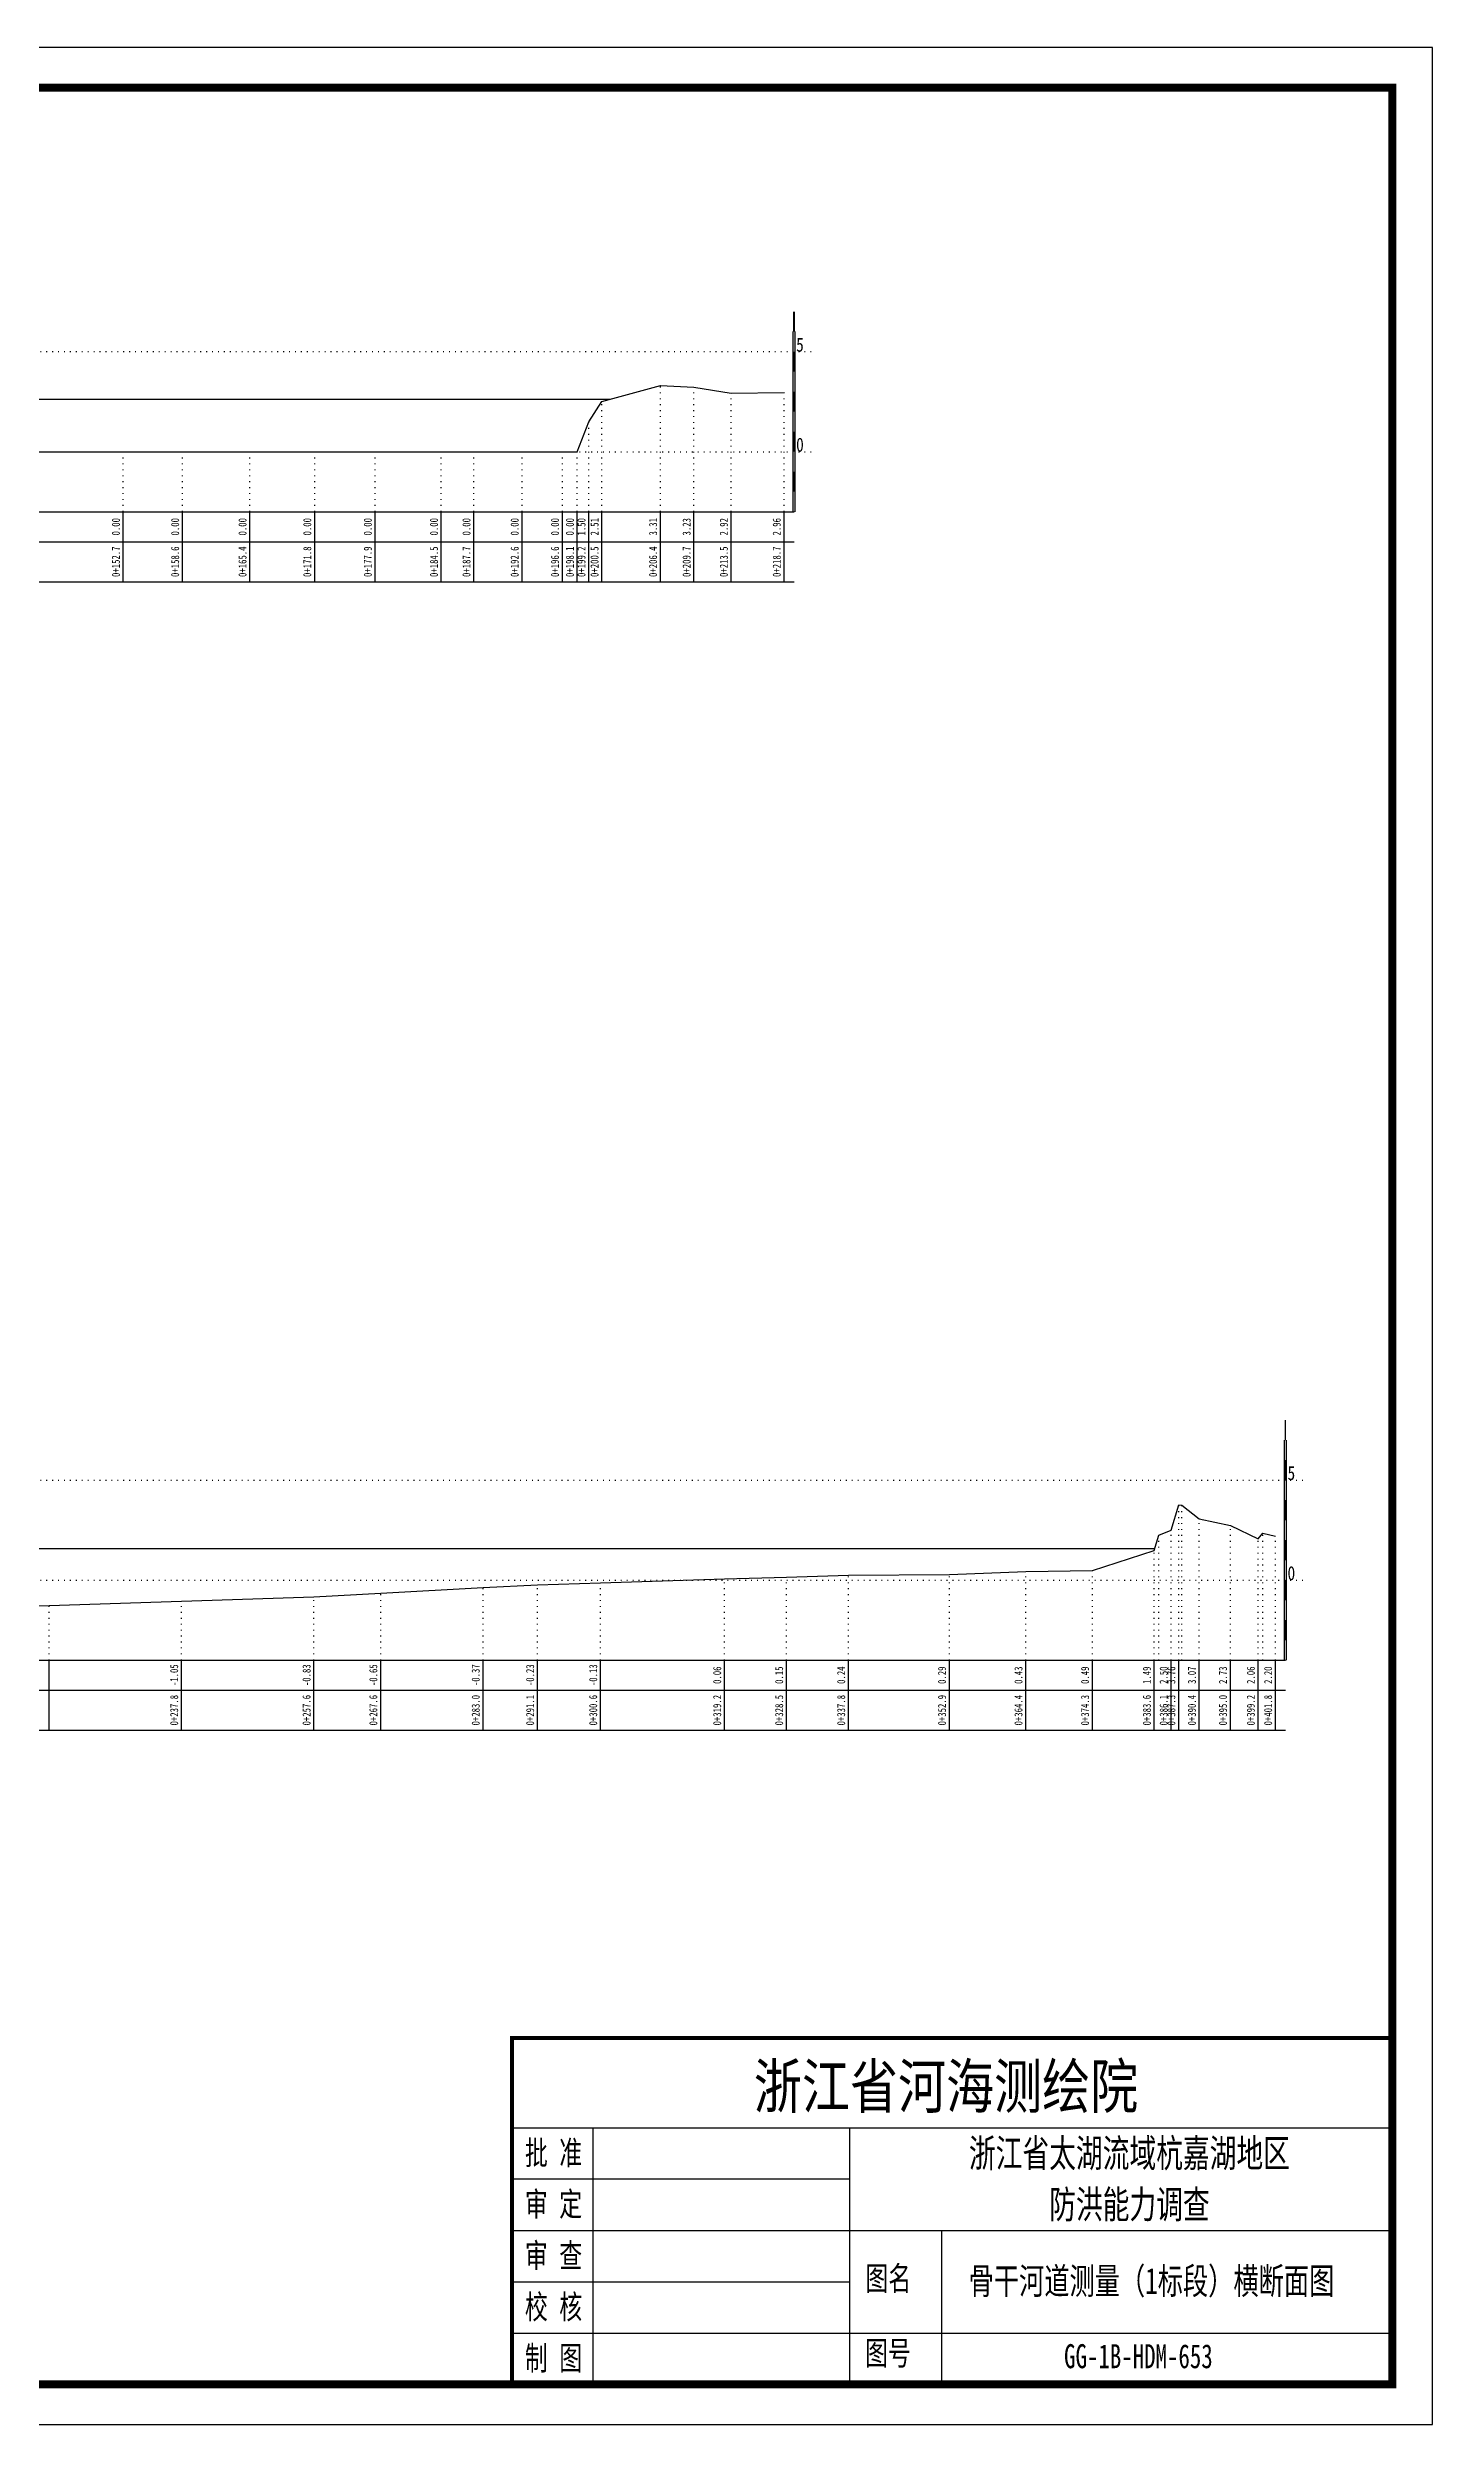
# Model space of a CAD drawing. Header units: millimetres. Extents: x 519117 to 522689, y 3371934 to 3372232.
# Drawn here: x 520264.2 to 520437.2, y 3371934.3 to 3372231.3 of the extents above; entities that cross this region are included whole.
import ezdxf
from ezdxf.enums import TextEntityAlignment as Align

# ---------------------------------------------------------------- set-up
doc = ezdxf.new("R2010")
doc.units = ezdxf.units.MM
doc.header["$LTSCALE"] = 0.4
doc.header["$MEASUREMENT"] = 0
doc.linetypes.add('X4', pattern=[1.6, 0, -1.6])
for name, color, linetype in [('DMX', 1, 'Continuous'), ('TEXT', 7, 'Continuous'), ('zdm1', 5, 'Continuous'), ('ZDMT5', 3, 'Continuous'), ('图框', 7, 'Continuous'), ('水位', 7, 'Continuous')]:
    doc.layers.add(name, color=color, linetype=linetype)
doc.styles.add('HDM', font='仿宋_GB2312.ttf')
doc.styles.add('tk2', font='SimSun.ttf', dxfattribs={"width": 0.8})

msp = doc.modelspace()

# ---------------------------------------------------------------- linework, layer by layer
at = {"lineweight": 100, "const_width": 0.5}
msp.add_lwpolyline([(520432.23, 3371982.56), (520322.23, 3371982.56), (520322.23, 3371939.28), (520432.23, 3371939.28), (520432.23, 3371982.56)], dxfattribs=at)
at = {"layer": 'DMX', "linetype": 'Continuous'}
for p, q in [((520404.57, 3372046.03), (520405.53, 3372049.18)), ((520405.53, 3372049.18), (520405.93, 3372049.13)), ((520405.93, 3372049.13), (520408.09, 3372047.45)), ((520403.05, 3372045.4), (520404.57, 3372046.03)), ((520408.09, 3372047.45), (520411.98, 3372046.6)), ((520411.98, 3372046.6), (520415.46, 3372044.93)), ((520394.74, 3372041), (520402.47, 3372043.5)), ((520402.47, 3372043.5), (520403.05, 3372045.4)), ((520415.46, 3372044.93), (520416.05, 3372045.63)), ((520416.05, 3372045.63), (520417.62, 3372045.28)), ((520348.78, 3372039.93), (520356.53, 3372040.15)), ((520356.53, 3372040.15), (520364.28, 3372040.38)), ((520364.28, 3372040.38), (520376.88, 3372040.5)), ((520376.88, 3372040.5), (520386.43, 3372040.85)), ((520386.43, 3372040.85), (520394.74, 3372041)), ((520264.41, 3372036.6), (520280.94, 3372037.15)), ((520280.94, 3372037.15), (520297.48, 3372037.7)), ((520297.48, 3372037.7), (520305.83, 3372038.15)), ((520305.83, 3372038.15), (520318.62, 3372038.85)), ((520318.62, 3372038.85), (520325.42, 3372039.2)), ((520325.42, 3372039.2), (520333.29, 3372039.45)), ((520333.29, 3372039.45), (520348.78, 3372039.93)), ((520254.22, 3372036.28), (520264.41, 3372036.6))]:
    msp.add_line(p, q, dxfattribs=at)
at = {"layer": 'DMX', "linetype": 'Continuous', "flags": 128}
msp.add_lwpolyline([(520262.09, 3372180.78), (520273.66, 3372180.78), (520281.06, 3372180.78), (520289.49, 3372180.78), (520297.58, 3372180.78), (520305.14, 3372180.78), (520313.4, 3372180.78), (520317.46, 3372180.78), (520323.49, 3372180.78), (520328.53, 3372180.78), (520330.39, 3372180.78), (520331.84, 3372184.53), (520333.46, 3372187.05), (520340.78, 3372189.05), (520344.96, 3372188.85), (520349.61, 3372188.08), (520356.23, 3372188.18)], dxfattribs=at)
at = {"layer": 'TEXT', "color": 0}
for p, q in [((520322.23, 3371971.36, 0), (520432.23, 3371971.36, 0)), ((520332.31, 3371971.36, 0), (520332.31, 3371945.7, 0)), ((520364.39, 3371971.36, 0), (520364.39, 3371945.7, 0)), ((520322.23, 3371964.95, 0), (520364.39, 3371964.95, 0)), ((520322.23, 3371958.53, 0), (520364.39, 3371958.53, 0)), ((520364.39, 3371958.53, 0), (520432.23, 3371958.53, 0)), ((520375.88, 3371958.53, 0), (520375.88, 3371939.28, 0)), ((520322.23, 3371952.11, 0), (520364.39, 3371952.11, 0)), ((520322.23, 3371945.7, 0), (520432.23, 3371945.7, 0)), ((520332.31, 3371945.7, 0), (520332.31, 3371939.28, 0)), ((520364.39, 3371945.7, 0), (520364.39, 3371939.28, 0))]:
    msp.add_line(p, q, dxfattribs=at)
at = {"layer": 'zdm1', "linetype": 'Continuous'}
for p, q in [((520357.35, 3372173.28), (520357.35, 3372195.78)), ((520357.6, 3372173.28), (520357.6, 3372195.78)), ((520082.8, 3372173.28), (520357.48, 3372173.28)), ((520071.55, 3372169.53), (520357.48, 3372169.53)), ((520071.55, 3372164.53), (520357.48, 3372164.53)), ((520418.87, 3372057.28), (520418.87, 3372059.78)), ((520418.74, 3372029.78), (520418.74, 3372057.28)), ((520418.99, 3372029.78), (520418.99, 3372057.28)), ((520418.87, 3372052.28), (520418.87, 3372054.78)), ((520418.87, 3372047.28), (520418.87, 3372049.78)), ((520418.87, 3372042.28), (520418.87, 3372044.78)), ((520418.87, 3372037.28), (520418.87, 3372039.78)), ((520418.87, 3372032.28), (520418.87, 3372034.78)), ((520082.8, 3372029.78), (520418.87, 3372029.78)), ((520071.55, 3372026.03), (520418.87, 3372026.03)), ((520071.55, 3372021.03), (520418.87, 3372021.03))]:
    msp.add_line(p, q, dxfattribs=at)
at = {"layer": 'zdm1', "linetype": 'X4'}
for p, q in [((520079.05, 3372193.28), (520359.98, 3372193.28)), ((520079.05, 3372180.78), (520359.98, 3372180.78)), ((520079.05, 3372052.28), (520421.37, 3372052.28)), ((520079.05, 3372039.78), (520421.37, 3372039.78))]:
    msp.add_line(p, q, dxfattribs=at)
at = {"layer": 'zdm1', "linetype": 'Continuous', "flags": 128}
for points in [[(520357.48, 3372195.78, 0.25, 0.25, 0), (520357.48, 3372198.28, 0.25, 0.25, 0)], [(520357.48, 3372190.78, 0.25, 0.25, 0), (520357.48, 3372193.28, 0.25, 0.25, 0)], [(520357.48, 3372185.78, 0.25, 0.25, 0), (520357.48, 3372188.28, 0.25, 0.25, 0)], [(520357.48, 3372180.78, 0.25, 0.25, 0), (520357.48, 3372183.28, 0.25, 0.25, 0)], [(520357.48, 3372175.78, 0.25, 0.25, 0), (520357.48, 3372178.28, 0.25, 0.25, 0)]]:
    msp.add_lwpolyline(points, format="xyseb", dxfattribs=at)
at = {"layer": 'ZDMT5', "linetype": 'X4'}
for p, q in [((520340.78, 3372173.28), (520340.78, 3372189.05)), ((520344.96, 3372173.28), (520344.96, 3372188.85)), ((520333.46, 3372173.28), (520333.46, 3372187.05)), ((520349.61, 3372173.28), (520349.61, 3372188.08)), ((520356.23, 3372173.28), (520356.23, 3372188.18)), ((520331.84, 3372173.28), (520331.84, 3372184.53)), ((520273.66, 3372173.28), (520273.66, 3372180.78)), ((520281.06, 3372173.28), (520281.06, 3372180.78)), ((520289.49, 3372173.28), (520289.49, 3372180.78)), ((520297.58, 3372173.28), (520297.58, 3372180.78)), ((520305.14, 3372173.28), (520305.14, 3372180.78)), ((520313.4, 3372173.28), (520313.4, 3372180.78)), ((520317.46, 3372173.28), (520317.46, 3372180.78)), ((520323.49, 3372173.28), (520323.49, 3372180.78)), ((520328.53, 3372173.28), (520328.53, 3372180.78)), ((520330.39, 3372173.28), (520330.39, 3372180.78)), ((520405.53, 3372029.78), (520405.53, 3372049.18)), ((520405.93, 3372029.78), (520405.93, 3372049.13)), ((520404.57, 3372029.78), (520404.57, 3372046.03)), ((520408.09, 3372029.78), (520408.09, 3372047.45)), ((520411.98, 3372029.78), (520411.98, 3372046.6)), ((520402.47, 3372029.78), (520402.47, 3372043.5)), ((520403.05, 3372029.78), (520403.05, 3372045.4)), ((520415.46, 3372029.78), (520415.46, 3372044.93)), ((520416.05, 3372029.78), (520416.05, 3372045.63)), ((520417.62, 3372029.78), (520417.62, 3372045.28)), ((520356.53, 3372029.78), (520356.53, 3372040.15)), ((520364.28, 3372029.78), (520364.28, 3372040.38)), ((520376.88, 3372029.78), (520376.88, 3372040.5)), ((520386.43, 3372029.78), (520386.43, 3372040.85)), ((520394.74, 3372029.78), (520394.74, 3372041)), ((520280.94, 3372029.78), (520280.94, 3372037.15)), ((520297.48, 3372029.78), (520297.48, 3372037.7)), ((520305.83, 3372029.78), (520305.83, 3372038.15)), ((520318.62, 3372029.78), (520318.62, 3372038.85)), ((520325.42, 3372029.78), (520325.42, 3372039.2)), ((520333.29, 3372029.78), (520333.29, 3372039.45)), ((520348.78, 3372029.78), (520348.78, 3372039.93)), ((520264.41, 3372029.78), (520264.41, 3372036.6))]:
    msp.add_line(p, q, dxfattribs=at)
at = {"layer": 'ZDMT5', "linetype": 'Continuous'}
for p, q in [((520273.66, 3372164.53), (520273.66, 3372173.28)), ((520281.06, 3372164.53), (520281.06, 3372173.28)), ((520289.49, 3372164.53), (520289.49, 3372173.28)), ((520297.58, 3372164.53), (520297.58, 3372173.28)), ((520305.14, 3372164.53), (520305.14, 3372173.28)), ((520313.4, 3372164.53), (520313.4, 3372173.28)), ((520317.46, 3372164.53), (520317.46, 3372173.28)), ((520323.49, 3372164.53), (520323.49, 3372173.28)), ((520328.53, 3372164.53), (520328.53, 3372173.28)), ((520330.39, 3372164.53), (520330.39, 3372173.28)), ((520331.84, 3372164.53), (520331.84, 3372173.28)), ((520333.46, 3372164.53), (520333.46, 3372173.28)), ((520340.78, 3372164.53), (520340.78, 3372173.28)), ((520344.96, 3372164.53), (520344.96, 3372173.28)), ((520349.61, 3372164.53), (520349.61, 3372173.28)), ((520356.23, 3372164.53), (520356.23, 3372173.28)), ((520264.41, 3372021.03), (520264.41, 3372029.78)), ((520280.94, 3372021.03), (520280.94, 3372029.78)), ((520297.48, 3372021.03), (520297.48, 3372029.78)), ((520305.83, 3372021.03), (520305.83, 3372029.78)), ((520318.62, 3372021.03), (520318.62, 3372029.78)), ((520325.42, 3372021.03), (520325.42, 3372029.78)), ((520333.29, 3372021.03), (520333.29, 3372029.78)), ((520348.78, 3372021.03), (520348.78, 3372029.78)), ((520356.53, 3372021.03), (520356.53, 3372029.78)), ((520364.28, 3372021.03), (520364.28, 3372029.78)), ((520376.88, 3372021.03), (520376.88, 3372029.78)), ((520386.43, 3372021.03), (520386.43, 3372029.78)), ((520394.74, 3372021.03), (520394.74, 3372029.78)), ((520402.47, 3372021.03), (520402.47, 3372029.78)), ((520404.57, 3372021.03), (520404.57, 3372029.78)), ((520405.53, 3372021.03), (520405.53, 3372029.78)), ((520408.09, 3372021.03), (520408.09, 3372029.78)), ((520411.98, 3372021.03), (520411.98, 3372029.78)), ((520415.46, 3372021.03), (520415.46, 3372029.78)), ((520417.62, 3372021.03), (520417.62, 3372029.78))]:
    msp.add_line(p, q, dxfattribs=at)
at = {"layer": '图框', "flags": 128}
msp.add_lwpolyline([(520017.23, 3371934.28), (520437.23, 3371934.28), (520437.23, 3372231.28), (520017.23, 3372231.28)], close=True, dxfattribs=at)
at = {"layer": '图框', "const_width": 1, "flags": 128}
msp.add_lwpolyline([(520042.23, 3371939.28), (520432.23, 3371939.28), (520432.23, 3372226.28), (520042.23, 3372226.28)], close=True, dxfattribs=at)
at = {"layer": '水位', "color": 6, "linetype": 'Continuous'}
for p, q in [((520099.55, 3372187.33), (520334.47, 3372187.33)), ((520098.15, 3372043.75), (520402.54, 3372043.75))]:
    msp.add_line(p, q, dxfattribs=at)

# ---------------------------------------------------------------- texts
at = {"layer": 'TEXT', "color": 7, "ltscale": 8, "style": 'tk2'}
for tag, p, s, height, width in [('浙江省河海测绘院', (520352.45, 3371973.79, 0), '（单位名称）', 5.5, 0.8), ('批 准', (520323.84, 3371966.73, 0), '批准', 3, 0.7), ('审 定', (520323.84, 3371960.32, 0), '审定', 3, 0.7), ('审 查', (520323.84, 3371953.9, 0), '审 查', 3, 0.7), ('图名', (520366.38, 3371951.03, 0), '审查', 3, 0.7), ('校 核', (520323.84, 3371947.48, 0), '校 核', 3, 0.7), ('图号', (520366.33, 3371941.7, 0), '图号', 3, 0.7), ('制 图', (520323.84, 3371941.07, 0), '制 图', 3, 0.7)]:
    msp.add_attdef(tag, p, s, height=height, dxfattribs=dict(at, width=width))
at = {"layer": 'TEXT', "color": 0, "style": 'tk2', "width": 0.7}
for tag, text, height, p in [('浙江省太湖流域杭嘉湖地区', '浙江省太湖流域杭嘉湖地区', 3.5, (520399.37, 3371968.18, -206.67)), ('防洪能力调查', '防洪能力调查', 3.5, (520399.37, 3371961.78, -206.67)), ('骨干河道测量（1标段）横断面图', '骨干河道测量（1标段）横断面图', 3.3, (520402.12, 3371952.21, -206.67)), ('GG-1B-HDM-653', 'GG-1B-HDM-001', 3, (520400.49, 3371942.81, -206.67))]:
    msp.add_attdef(tag, text=text, height=height, dxfattribs=at).set_placement(p, align=Align.MIDDLE_CENTER)
at = {"layer": 'zdm1', "linetype": 'Continuous', "style": 'HDM', "width": 0.8}
for s, p in [('5', (520357.73, 3372193.28)), ('0', (520357.73, 3372180.78)), ('5', (520419.12, 3372052.28)), ('0', (520419.12, 3372039.78))]:
    msp.add_text(s, height=1.75, dxfattribs=at).set_placement(p)
at = {"layer": 'ZDMT5', "linetype": 'Continuous', "style": 'HDM', "width": 0.8}
for s, p in [('0.00', (520273.54, 3372171.4)), ('0.00', (520280.94, 3372171.4)), ('0.00', (520289.36, 3372171.4)), ('0.00', (520297.45, 3372171.4)), ('0.00', (520305.01, 3372171.4)), ('0.00', (520313.28, 3372171.4)), ('0.00', (520317.34, 3372171.4)), ('0.00', (520323.36, 3372171.4)), ('0.00', (520328.4, 3372171.4)), ('0.00', (520330.26, 3372171.4)), ('1.50', (520331.71, 3372171.4)), ('2.51', (520333.34, 3372171.4)), ('3.31', (520340.65, 3372171.4)), ('3.23', (520344.84, 3372171.4)), ('2.92', (520349.49, 3372171.4)), ('2.96', (520356.1, 3372171.4)), ('0+152.7', (520273.54, 3372167.03)), ('0+158.6', (520280.94, 3372167.03)), ('0+165.4', (520289.36, 3372167.03)), ('0+171.8', (520297.45, 3372167.03)), ('0+177.9', (520305.01, 3372167.03)), ('0+184.5', (520313.28, 3372167.03)), ('0+187.7', (520317.34, 3372167.03)), ('0+192.6', (520323.36, 3372167.03)), ('0+196.6', (520328.4, 3372167.03)), ('0+198.1', (520330.26, 3372167.03)), ('0+199.2', (520331.71, 3372167.03)), ('0+200.5', (520333.34, 3372167.03)), ('0+206.4', (520340.65, 3372167.03)), ('0+209.7', (520344.84, 3372167.03)), ('0+213.5', (520349.49, 3372167.03)), ('0+218.7', (520356.1, 3372167.03)), ('-1.05', (520280.82, 3372027.9)), ('-0.83', (520297.36, 3372027.9)), ('-0.65', (520305.7, 3372027.9)), ('-0.37', (520318.49, 3372027.9)), ('-0.23', (520325.29, 3372027.9)), ('-0.13', (520333.17, 3372027.9)), ('0.06', (520348.66, 3372027.9)), ('0.15', (520356.4, 3372027.9)), ('0.24', (520364.15, 3372027.9)), ('0.29', (520376.75, 3372027.9)), ('0.43', (520386.3, 3372027.9)), ('0.49', (520394.62, 3372027.9)), ('1.49', (520402.34, 3372027.9)), ('2.50', (520404.44, 3372027.9)), ('3.76', (520405.4, 3372027.9)), ('3.07', (520407.97, 3372027.9)), ('2.73', (520411.85, 3372027.9)), ('2.06', (520415.33, 3372027.9)), ('2.20', (520417.49, 3372027.9)), ('0+237.8', (520280.82, 3372023.53)), ('0+257.6', (520297.36, 3372023.53)), ('0+267.6', (520305.7, 3372023.53)), ('0+283.0', (520318.49, 3372023.53)), ('0+291.1', (520325.29, 3372023.53)), ('0+300.6', (520333.17, 3372023.53)), ('0+319.2', (520348.66, 3372023.53)), ('0+328.5', (520356.4, 3372023.53)), ('0+337.8', (520364.15, 3372023.53)), ('0+352.9', (520376.75, 3372023.53)), ('0+364.4', (520386.3, 3372023.53)), ('0+374.3', (520394.62, 3372023.53)), ('0+383.6', (520402.34, 3372023.53)), ('0+386.1', (520404.44, 3372023.53)), ('0+387.3', (520405.4, 3372023.53)), ('0+390.4', (520407.97, 3372023.53)), ('0+395.0', (520411.85, 3372023.53)), ('0+399.2', (520415.33, 3372023.53)), ('0+401.8', (520417.49, 3372023.53))]:
    msp.add_text(s, height=1, rotation=90, dxfattribs=at).set_placement(p, align=Align.BOTTOM_CENTER)

doc.saveas('drawing.dxf')
